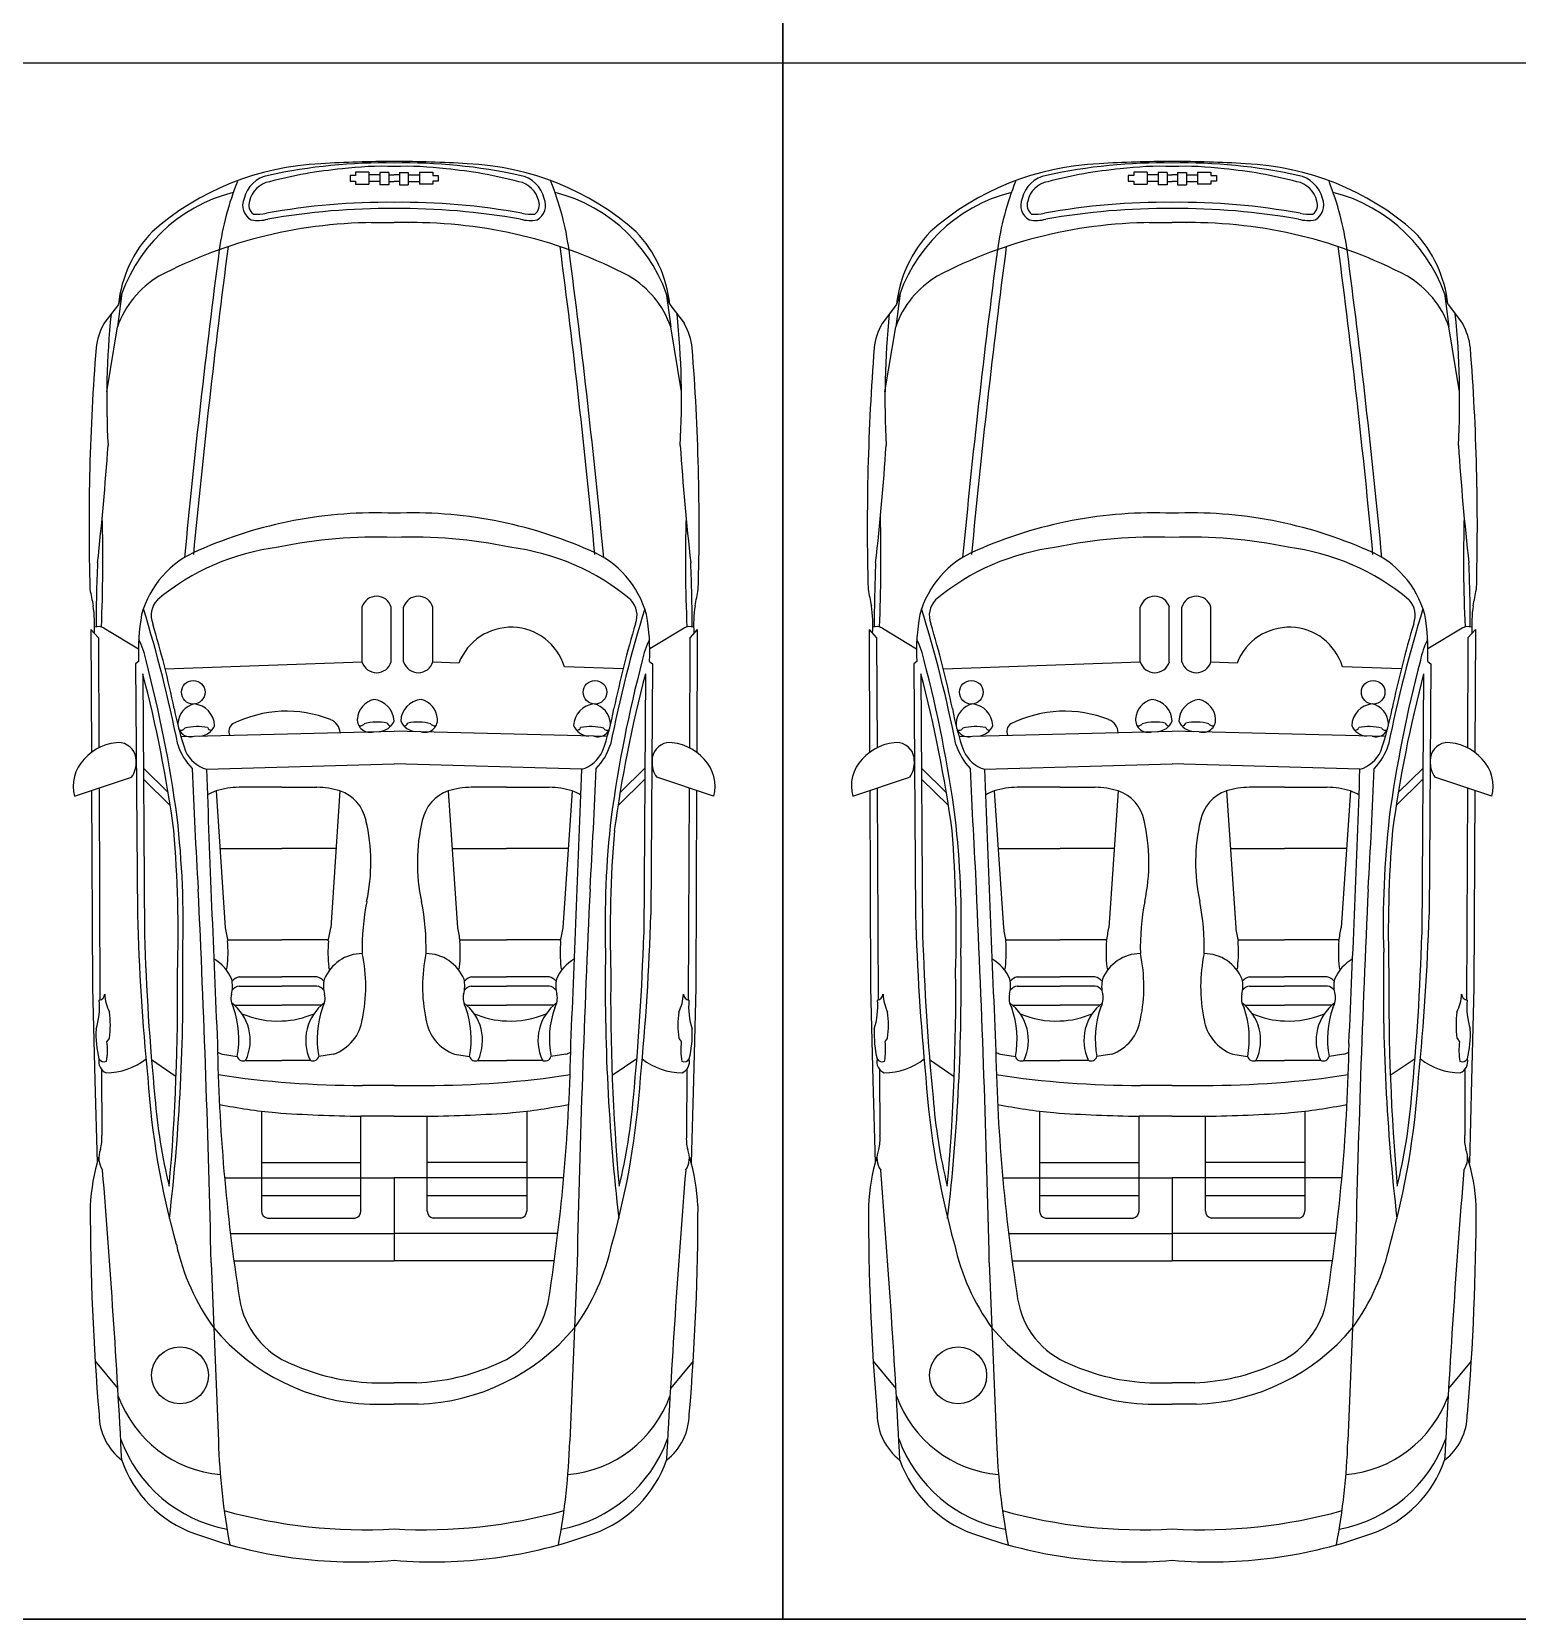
# Model space of a CAD drawing. Header units: inches. Extents: x 484217 to 497210, y -26946 to -21493.
# Drawn here: x 492882.6 to 493066.6, y -22743.9 to -22547.2 of the extents above; entities that cross this region are included whole.
import ezdxf

# ---------------------------------------------------------------- set-up
doc = ezdxf.new("R2010")
doc.units = ezdxf.units.IN
doc.header["$LTSCALE"] = 20
doc.header["$MEASUREMENT"] = 0
doc.layers.add('ceco.net 92', color=9, linetype='Continuous')
doc.layers.add('Parking', color=7, linetype='Continuous')

msp = doc.modelspace()

# ---------------------------------------------------------------- linework, layer by layer
at = {"layer": 'ceco.net 92', "linetype": 'ByBlock', "ltscale": 0.4}
for p, q in [((492921.99, -22565.03), (492921.99, -22565.77)), ((492922.67, -22565.03), (492921.99, -22565.03)), ((492921.99, -22565.77), (492922.67, -22565.77)), ((492924.33, -22564.65), (492922.67, -22564.65)), ((492922.67, -22564.65), (492922.67, -22565.03)), ((492922.67, -22565.77), (492922.67, -22566.11)), ((492922.67, -22566.11), (492924.33, -22566.11)), ((492924.33, -22564.65), (492924.33, -22566.11)), ((492925.7, -22564.98), (492924.33, -22564.98)), ((492925.7, -22565.78), (492924.33, -22565.78)), ((492925.7, -22564.66), (492925.7, -22566.21)), ((492926.81, -22564.66), (492925.7, -22564.66)), ((492926.81, -22566.21), (492925.7, -22566.21)), ((492926.81, -22564.66), (492926.81, -22566.21)), ((492926.81, -22564.98), (492927.45, -22564.98)), ((492926.81, -22565.78), (492927.45, -22565.78)), ((492928.1, -22564.98), (492927.45, -22564.98)), ((492928.1, -22565.78), (492927.45, -22565.78)), ((492928.1, -22564.66), (492928.1, -22566.21)), ((492928.1, -22564.66), (492929.21, -22564.66)), ((492928.1, -22566.21), (492929.21, -22566.21)), ((492929.21, -22564.66), (492929.21, -22566.21)), ((492929.21, -22564.98), (492930.58, -22564.98)), ((492929.21, -22565.78), (492930.58, -22565.78)), ((492930.58, -22564.65), (492930.58, -22566.11)), ((492930.58, -22564.65), (492932.23, -22564.65)), ((492932.23, -22566.11), (492930.58, -22566.11)), ((492932.23, -22564.65), (492932.23, -22565.03)), ((492932.23, -22565.03), (492932.92, -22565.03)), ((492932.23, -22565.77), (492932.23, -22566.11)), ((492932.92, -22565.77), (492932.23, -22565.77)), ((492932.92, -22565.03), (492932.92, -22565.77)), ((493018.36, -22565.03), (493018.36, -22565.77)), ((493019.05, -22565.03), (493018.36, -22565.03)), ((493018.36, -22565.77), (493019.05, -22565.77)), ((493020.7, -22564.65), (493019.05, -22564.65)), ((493019.05, -22564.65), (493019.05, -22565.03)), ((493019.05, -22565.77), (493019.05, -22566.11)), ((493019.05, -22566.11), (493020.7, -22566.11)), ((493020.7, -22564.65), (493020.7, -22566.11)), ((493022.07, -22564.98), (493020.7, -22564.98)), ((493022.07, -22565.78), (493020.7, -22565.78)), ((493022.07, -22564.66), (493022.07, -22566.21)), ((493023.18, -22564.66), (493022.07, -22564.66)), ((493023.18, -22566.21), (493022.07, -22566.21)), ((493023.18, -22564.66), (493023.18, -22566.21)), ((493023.18, -22564.98), (493023.83, -22564.98)), ((493023.18, -22565.78), (493023.83, -22565.78)), ((493024.47, -22564.98), (493023.83, -22564.98)), ((493024.47, -22565.78), (493023.83, -22565.78)), ((493024.47, -22564.66), (493024.47, -22566.21)), ((493024.47, -22564.66), (493025.58, -22564.66)), ((493024.47, -22566.21), (493025.58, -22566.21)), ((493025.58, -22564.66), (493025.58, -22566.21)), ((493025.58, -22564.98), (493026.95, -22564.98)), ((493025.58, -22565.78), (493026.95, -22565.78)), ((493026.95, -22564.65), (493026.95, -22566.11)), ((493026.95, -22564.65), (493028.6, -22564.65)), ((493028.6, -22566.11), (493026.95, -22566.11)), ((493028.6, -22564.65), (493028.6, -22565.03)), ((493028.6, -22565.03), (493029.29, -22565.03)), ((493028.6, -22565.77), (493028.6, -22566.11)), ((493029.29, -22565.77), (493028.6, -22565.77)), ((493029.29, -22565.03), (493029.29, -22565.77)), ((492924.59, -22570.89), (492927.45, -22570.89)), ((492930.31, -22570.89), (492927.45, -22570.89)), ((493020.96, -22570.89), (493023.83, -22570.89)), ((493026.69, -22570.89), (493023.83, -22570.89)), ((492893.74, -22579.64), (492893.2, -22583.79)), ((492961.16, -22579.64), (492961.71, -22583.79)), ((492990.12, -22579.64), (492989.57, -22583.79)), ((493057.54, -22579.64), (493058.08, -22583.79)), ((492893.3, -22581.01), (492891.51, -22583.4)), ((492961.6, -22581.01), (492963.4, -22583.4)), ((492989.68, -22581.01), (492987.88, -22583.4)), ((493057.98, -22581.01), (493059.77, -22583.4)), ((492891.87, -22591.85), (492893.2, -22583.79)), ((492963.04, -22591.85), (492961.71, -22583.79)), ((492988.24, -22591.85), (492989.57, -22583.79)), ((493059.41, -22591.85), (493058.08, -22583.79)), ((492923.48, -22625.29), (492923.48, -22618.51)), ((492927.09, -22625.29), (492927.09, -22618.51)), ((492928.63, -22625.29), (492928.63, -22618.51)), ((492932.24, -22625.29), (492932.24, -22618.51)), ((493019.85, -22625.29), (493019.85, -22618.51)), ((493023.46, -22625.29), (493023.46, -22618.51)), ((493025.01, -22625.29), (493025.01, -22618.51)), ((493028.62, -22625.29), (493028.62, -22618.51)), ((492889.9, -22621.27), (492889.97, -22636.52)), ((492889.9, -22621.27), (492890.82, -22622.32)), ((492891.55, -22621.11), (492895.79, -22623.67)), ((492963.36, -22621.11), (492959.12, -22623.67)), ((492965, -22621.27), (492964.08, -22622.32)), ((492965, -22621.27), (492964.93, -22636.52)), ((492986.28, -22621.27), (492986.34, -22636.52)), ((492986.28, -22621.27), (492987.2, -22622.32)), ((492987.92, -22621.11), (492992.16, -22623.67)), ((493059.73, -22621.11), (493055.49, -22623.67)), ((493061.37, -22621.27), (493060.45, -22622.32)), ((493061.37, -22621.27), (493061.31, -22636.52)), ((492890.82, -22622.32), (492890.88, -22635.95)), ((492964.08, -22622.32), (492964.02, -22635.95)), ((492987.2, -22622.32), (492987.26, -22635.95)), ((493060.45, -22622.32), (493060.39, -22635.95)), ((492895.81, -22625.24), (492895.44, -22625.53)), ((492959.1, -22625.24), (492959.47, -22625.53)), ((492992.18, -22625.24), (492991.81, -22625.53)), ((493055.47, -22625.24), (493055.84, -22625.53)), ((492895.44, -22625.53), (492895.65, -22656.63)), ((492896.32, -22626.77), (492896.53, -22659.09)), ((492899.1, -22626.16), (492923.48, -22625.29)), ((492935.48, -22625.44), (492932.24, -22625.32)), ((492955.81, -22626.16), (492948.54, -22625.9)), ((492958.58, -22626.77), (492958.37, -22659.09)), ((492959.47, -22625.53), (492959.26, -22656.63)), ((492991.81, -22625.53), (492992.02, -22656.63)), ((492992.7, -22626.77), (492992.91, -22659.09)), ((492995.47, -22626.16), (493019.85, -22625.29)), ((493031.85, -22625.44), (493028.61, -22625.32)), ((493052.18, -22626.16), (493044.92, -22625.9)), ((493054.96, -22626.77), (493054.75, -22659.09)), ((493055.84, -22625.53), (493055.63, -22656.63)), ((492901.05, -22634.53), (492927.45, -22633.88)), ((492953.86, -22634.53), (492927.45, -22633.88)), ((492997.42, -22634.53), (493023.83, -22633.88)), ((493050.23, -22634.53), (493023.83, -22633.88)), ((492896.4, -22638.47), (492899.46, -22641.47)), ((492904.2, -22638.59), (492927.45, -22637.92)), ((492950.7, -22638.59), (492927.45, -22637.92)), ((492958.51, -22638.47), (492955.44, -22641.47)), ((492992.77, -22638.47), (492995.84, -22641.47)), ((493000.58, -22638.59), (493023.83, -22637.92)), ((493047.07, -22638.59), (493023.83, -22637.92)), ((493054.88, -22638.47), (493051.82, -22641.47)), ((492887.88, -22641.95), (492894.93, -22639.58)), ((492890.91, -22640.93), (492891.02, -22667.19)), ((492896.41, -22639.82), (492899.72, -22643.09)), ((492913.55, -22640.84), (492908.25, -22640.84)), ((492913.55, -22640.84), (492917.89, -22640.84)), ((492941.35, -22640.84), (492937.02, -22640.84)), ((492941.35, -22640.84), (492946.66, -22640.84)), ((492958.5, -22639.82), (492955.18, -22643.09)), ((492967.02, -22641.95), (492959.98, -22639.58)), ((492964, -22640.93), (492963.88, -22667.19)), ((492984.25, -22641.95), (492991.3, -22639.58)), ((492987.28, -22640.93), (492987.39, -22667.19)), ((492992.78, -22639.82), (492996.1, -22643.09)), ((493009.93, -22640.84), (493004.62, -22640.84)), ((493009.93, -22640.84), (493014.26, -22640.84)), ((493037.73, -22640.84), (493033.39, -22640.84)), ((493037.73, -22640.84), (493043.03, -22640.84)), ((493054.87, -22639.82), (493051.56, -22643.09)), ((493063.4, -22641.95), (493056.35, -22639.58)), ((493060.37, -22640.93), (493060.26, -22667.19)), ((492889.99, -22641.24), (492890.1, -22665.66)), ((492905.4, -22641.28), (492906.54, -22658.25)), ((492920.74, -22641.28), (492919.6, -22658.25)), ((492934.16, -22641.28), (492935.31, -22658.25)), ((492949.51, -22641.28), (492948.36, -22658.25)), ((492964.91, -22641.24), (492964.81, -22665.66)), ((492986.36, -22641.24), (492986.47, -22665.66)), ((493001.77, -22641.28), (493002.91, -22658.25)), ((493017.12, -22641.28), (493015.97, -22658.25)), ((493030.53, -22641.28), (493031.68, -22658.25)), ((493045.88, -22641.28), (493044.74, -22658.25)), ((493061.29, -22641.24), (493061.18, -22665.66)), ((492905.88, -22648.42), (492913.55, -22648.42)), ((492920.26, -22648.42), (492913.55, -22648.42)), ((492934.64, -22648.42), (492941.35, -22648.42)), ((492949.03, -22648.42), (492941.35, -22648.42)), ((493002.25, -22648.42), (493009.93, -22648.42)), ((493016.63, -22648.42), (493009.93, -22648.42)), ((493031.02, -22648.42), (493037.73, -22648.42)), ((493045.4, -22648.42), (493037.73, -22648.42)), ((492906.81, -22659.74), (492913.55, -22659.74)), ((492919.33, -22659.74), (492913.55, -22659.74)), ((492935.58, -22659.74), (492941.35, -22659.74)), ((492948.09, -22659.74), (492941.35, -22659.74)), ((493003.19, -22659.74), (493009.93, -22659.74)), ((493015.7, -22659.74), (493009.93, -22659.74)), ((493031.95, -22659.74), (493037.73, -22659.74)), ((493044.47, -22659.74), (493037.73, -22659.74)), ((492908.26, -22664.3), (492913.55, -22664.3)), ((492917.88, -22664.3), (492913.55, -22664.3)), ((492937.03, -22664.3), (492941.35, -22664.3)), ((492946.64, -22664.3), (492941.35, -22664.3)), ((493004.63, -22664.3), (493009.93, -22664.3)), ((493014.25, -22664.3), (493009.93, -22664.3)), ((493033.4, -22664.3), (493037.73, -22664.3)), ((493043.02, -22664.3), (493037.73, -22664.3)), ((492890.1, -22665.66), (492890.39, -22677.12)), ((492908.25, -22665.47), (492913.55, -22665.47)), ((492917.89, -22665.47), (492913.55, -22665.47)), ((492937.01, -22665.47), (492941.35, -22665.47)), ((492946.66, -22665.47), (492941.35, -22665.47)), ((492964.81, -22665.66), (492964.51, -22677.12)), ((492986.47, -22665.66), (492986.76, -22677.12)), ((493004.62, -22665.47), (493009.93, -22665.47)), ((493014.26, -22665.47), (493009.93, -22665.47)), ((493033.39, -22665.47), (493037.73, -22665.47)), ((493043.03, -22665.47), (493037.73, -22665.47)), ((493061.18, -22665.66), (493060.89, -22677.12)), ((492907.67, -22667.83), (492913.55, -22667.83)), ((492918.47, -22667.83), (492913.55, -22667.83)), ((492936.43, -22667.83), (492941.35, -22667.83)), ((492947.24, -22667.83), (492941.35, -22667.83)), ((493004.04, -22667.83), (493009.93, -22667.83)), ((493014.85, -22667.83), (493009.93, -22667.83)), ((493032.81, -22667.83), (493037.73, -22667.83)), ((493043.61, -22667.83), (493037.73, -22667.83)), ((492906.18, -22673.89), (492908.02, -22674.2)), ((492919.95, -22673.89), (492918.12, -22674.2)), ((492934.95, -22673.89), (492936.79, -22674.2)), ((492948.72, -22673.89), (492946.88, -22674.2)), ((493002.56, -22673.89), (493004.4, -22674.2)), ((493016.33, -22673.89), (493014.49, -22674.2)), ((493031.32, -22673.89), (493033.16, -22674.2)), ((493045.09, -22673.89), (493043.26, -22674.2)), ((492891.19, -22675.76), (492891.24, -22683.96)), ((492897.39, -22674.55), (492900.44, -22676.66)), ((492909.09, -22674.66), (492913.55, -22674.66)), ((492917.05, -22674.66), (492913.55, -22674.66)), ((492937.86, -22674.66), (492941.35, -22674.66)), ((492945.82, -22674.66), (492941.35, -22674.66)), ((492957.52, -22674.46), (492954.46, -22676.55)), ((492963.71, -22675.76), (492963.67, -22683.96)), ((492987.57, -22675.76), (492987.61, -22683.96)), ((492993.77, -22674.55), (492996.82, -22676.66)), ((493005.46, -22674.66), (493009.93, -22674.66)), ((493013.42, -22674.66), (493009.93, -22674.66)), ((493034.23, -22674.66), (493037.73, -22674.66)), ((493042.19, -22674.66), (493037.73, -22674.66)), ((493053.89, -22674.46), (493050.83, -22676.55)), ((493060.08, -22675.76), (493060.04, -22683.96)), ((492890.39, -22677.12), (492890.66, -22687.37)), ((492927.45, -22677.76), (492923.52, -22677.76)), ((492927.45, -22677.76), (492931.39, -22677.76)), ((492964.51, -22677.12), (492964.25, -22687.37)), ((492986.76, -22677.12), (492987.03, -22687.37)), ((493023.83, -22677.76), (493019.89, -22677.76)), ((493023.83, -22677.76), (493027.76, -22677.76)), ((493060.89, -22677.12), (493060.62, -22687.37)), ((492911.02, -22680.95), (492911.02, -22693.34)), ((492923.34, -22693.34), (492923.34, -22681.59)), ((492927.45, -22681.59), (492923.34, -22681.59)), ((492927.45, -22681.59), (492931.56, -22681.59)), ((492931.56, -22693.34), (492931.56, -22681.59)), ((492943.88, -22680.95), (492943.88, -22693.34)), ((493007.39, -22680.95), (493007.39, -22693.34)), ((493019.72, -22693.34), (493019.72, -22681.59)), ((493023.83, -22681.59), (493019.72, -22681.59)), ((493023.83, -22681.59), (493027.94, -22681.59)), ((493027.94, -22693.34), (493027.94, -22681.59)), ((493040.26, -22680.95), (493040.26, -22693.34)), ((492911.02, -22687.33), (492923.34, -22687.33)), ((492943.88, -22687.33), (492931.56, -22687.33)), ((493007.39, -22687.33), (493019.72, -22687.33)), ((493040.26, -22687.33), (493027.94, -22687.33)), ((492906.45, -22689.22), (492927.45, -22689.22)), ((492948.45, -22689.22), (492927.45, -22689.22)), ((492927.45, -22689.22), (492927.45, -22699.48)), ((493002.83, -22689.22), (493023.83, -22689.22)), ((493044.82, -22689.22), (493023.83, -22689.22)), ((493023.83, -22689.22), (493023.83, -22699.48)), ((492923.34, -22691.44), (492911.02, -22691.44)), ((492943.88, -22691.44), (492931.56, -22691.44)), ((493019.72, -22691.44), (493007.39, -22691.44)), ((493040.26, -22691.44), (493027.94, -22691.44)), ((492911.76, -22694.21), (492922.61, -22694.21)), ((492943.15, -22694.21), (492932.3, -22694.21)), ((493008.13, -22694.21), (493018.98, -22694.21)), ((493039.52, -22694.21), (493028.67, -22694.21)), ((492907.18, -22696.11), (492927.45, -22696.11)), ((492947.73, -22696.11), (492927.45, -22696.11)), ((493003.55, -22696.11), (493023.83, -22696.11)), ((493044.1, -22696.11), (493023.83, -22696.11)), ((492904.79, -22699.76), (492905.7, -22721.83)), ((492907.61, -22699.48), (492927.45, -22699.48)), ((492947.3, -22699.48), (492927.45, -22699.48)), ((492950.12, -22699.76), (492949.21, -22721.83)), ((493001.16, -22699.76), (493002.07, -22721.83)), ((493003.98, -22699.48), (493023.83, -22699.48)), ((493043.67, -22699.48), (493023.83, -22699.48)), ((493046.49, -22699.76), (493045.58, -22721.83)), ((492890.42, -22711.94), (492893.23, -22715.32)), ((492964.48, -22711.94), (492961.67, -22715.32)), ((492986.79, -22711.94), (492989.6, -22715.32)), ((493060.86, -22711.94), (493058.05, -22715.32)), ((492924.68, -22714.6), (492927.45, -22714.6)), ((492930.23, -22714.6), (492927.45, -22714.6)), ((493021.05, -22714.6), (493023.83, -22714.6)), ((493026.6, -22714.6), (493023.83, -22714.6)), ((492924.47, -22717.26), (492927.45, -22717.26)), ((492930.44, -22717.26), (492927.45, -22717.26)), ((493020.84, -22717.26), (493023.83, -22717.26)), ((493026.81, -22717.26), (493023.83, -22717.26))]:
    msp.add_line(p, q, dxfattribs=at)
for centre, radius in [((492902.57, -22629.06), 1.46), ((492952.33, -22629.06), 1.46), ((492998.94, -22629.06), 1.46), ((493048.71, -22629.06), 1.46), ((492900.93, -22713.68), 3.53), ((492997.3, -22713.68), 3.53)]:
    msp.add_circle(centre, radius, dxfattribs=at)
for centre, radius, start, end in [((492919.86, -22597.44), 33.88, 92.4796, 131.3533), ((492926.06, -22628.67), 65.18, 88.7766, 102.5631), ((492926.13, -22619.52), 55.53, 95.2882, 104.725), ((492926.85, -22691.4), 128.08, 89.7285, 93.7838), ((492926.09, -22604.06), 40.15, 88.0499, 97.256), ((492928.06, -22691.4), 128.08, 86.2162, 90.2715), ((492928.84, -22628.67), 65.18, 77.4369, 91.2234), ((492928.82, -22604.06), 40.15, 82.744, 91.9501), ((492928.77, -22619.52), 55.53, 75.275, 84.7118), ((492935.05, -22597.44), 33.88, 48.6467, 87.5204), ((493016.23, -22597.44), 33.88, 92.4796, 131.3533), ((493022.43, -22628.67), 65.18, 88.7766, 102.5631), ((493022.51, -22619.52), 55.53, 95.2882, 104.725), ((493023.22, -22691.4), 128.08, 89.7285, 93.7838), ((493022.46, -22604.06), 40.15, 88.0499, 97.256), ((493024.43, -22691.4), 128.08, 86.2162, 90.2715), ((493025.22, -22628.67), 65.18, 77.4369, 91.2234), ((493025.19, -22604.06), 40.15, 82.744, 91.9501), ((493025.15, -22619.52), 55.53, 75.275, 84.7118), ((493031.42, -22597.44), 33.88, 48.6467, 87.5204), ((492942.16, -22579.36), 36.72, 158.3042, 172.0015), ((492912.54, -22568.76), 3.77, 99.9668, 167.0163), ((492912.6, -22568.88), 3.12, 100.7117, 167.7366), ((492942.31, -22568.88), 3.12, 12.2634, 79.2883), ((492942.37, -22568.76), 3.77, 12.9837, 80.0332), ((492912.75, -22579.36), 36.72, 7.9985, 21.6958), ((493038.53, -22579.36), 36.72, 158.3042, 172.0015), ((493008.91, -22568.76), 3.77, 99.9668, 167.0163), ((493008.97, -22568.88), 3.12, 100.7117, 167.7366), ((493038.68, -22568.88), 3.12, 12.2634, 79.2883), ((493038.74, -22568.76), 3.77, 12.9837, 80.0332), ((493009.12, -22579.36), 36.72, 7.9985, 21.6958), ((492912.48, -22586.44), 19.93, 104.3742, 164.1868), ((492910.75, -22568.74), 2.06, 156.3023, 241.261), ((492910.86, -22568.7), 1.4, 159.8902, 233.0209), ((492944.04, -22568.7), 1.4, 306.9791, 20.1098), ((492944.16, -22568.74), 2.06, 298.739, 23.6977), ((492942.43, -22586.44), 19.93, 15.8132, 75.6258), ((493008.85, -22586.44), 19.93, 104.3742, 164.1868), ((493007.12, -22568.74), 2.06, 156.3023, 241.261), ((493007.24, -22568.7), 1.4, 159.8902, 233.0209), ((493040.41, -22568.7), 1.4, 306.9791, 20.1098), ((493040.53, -22568.74), 2.06, 298.739, 23.6977), ((493038.8, -22586.44), 19.93, 15.8132, 75.6258), ((492910.57, -22565.01), 4.84, 263.5513, 282.6293), ((492926.59, -22651.19), 82.82, 89.4, 100.4078), ((492926.78, -22654.79), 85.65, 89.5489, 100.0611), ((492928.32, -22651.19), 82.82, 79.5922, 90.6), ((492928.13, -22654.79), 85.65, 79.9389, 90.4511), ((492944.34, -22565.01), 4.84, 257.3707, 276.4487), ((493006.94, -22565.01), 4.84, 263.5513, 282.6293), ((493022.96, -22651.19), 82.82, 89.4, 100.4078), ((493023.15, -22654.79), 85.65, 89.5489, 100.0611), ((493024.69, -22651.19), 82.82, 79.5922, 90.6), ((493024.5, -22654.79), 85.65, 79.9389, 90.4511), ((493040.71, -22565.01), 4.84, 257.3707, 276.4487), ((492908.69, -22582.68), 15.47, 136.4256, 173.7926), ((492925.16, -22628.42), 57.53, 89.4335, 117.8054), ((492910.62, -22566.19), 4.43, 258.7929, 285.674), ((492929.75, -22628.42), 57.53, 62.1946, 90.5665), ((492944.29, -22566.19), 4.43, 254.326, 281.2071), ((492946.22, -22582.68), 15.47, 6.2074, 43.5744), ((493005.06, -22582.68), 15.47, 136.4256, 173.7926), ((493021.53, -22628.42), 57.53, 89.4335, 117.8054), ((493006.99, -22566.19), 4.43, 258.7929, 285.674), ((493026.12, -22628.42), 57.53, 62.1946, 90.5665), ((493040.66, -22566.19), 4.43, 254.326, 281.2071), ((493042.59, -22582.68), 15.47, 6.2074, 43.5744), ((493956.04, -22711.55), 1058.14, 172.52343, 174.60096), ((491898.87, -22711.55), 1058.14, 5.39904, 7.47657), ((494052.41, -22711.55), 1058.14, 172.52343, 174.60096), ((491995.24, -22711.55), 1058.14, 5.39904, 7.47657), ((493954.94, -22711.93), 1058.14, 172.52343, 174.60096), ((491899.97, -22711.93), 1058.14, 5.39904, 7.47657), ((494051.31, -22711.93), 1058.14, 172.52343, 174.60096), ((491996.34, -22711.93), 1058.14, 5.39904, 7.47657), ((492904.28, -22587.65), 11.74, 120.5083, 160.8185), ((492950.62, -22587.65), 11.74, 19.1815, 59.4917), ((493000.66, -22587.65), 11.74, 120.5083, 160.8185), ((493047, -22587.65), 11.74, 19.1815, 59.4917), ((492897.93, -22587.14), 7.43, 149.7763, 174.3378), ((492994.33, -22592.75), 102.47, 174.0929, 183.208), ((492860.57, -22592.75), 102.47, 356.792, 5.9071), ((492956.97, -22587.14), 7.43, 5.6622, 30.2237), ((492994.3, -22587.14), 7.43, 149.7763, 174.3378), ((493090.71, -22592.75), 102.47, 174.0929, 183.208), ((492956.95, -22592.75), 102.47, 356.792, 5.9071), ((493053.35, -22587.14), 7.43, 5.6622, 30.2237), ((493173.74, -22608.51), 284.07, 175.5391, 181.5729), ((492681.16, -22608.51), 284.07, 358.4271, 4.4609), ((493270.12, -22608.51), 284.07, 175.5391, 181.5729), ((492777.54, -22608.51), 284.07, 358.4271, 4.4609), ((492562.41, -22576.27), 330.36, 353.6138, 356.1446), ((493292.5, -22576.27), 330.36, 183.8554, 186.3862), ((492658.78, -22576.27), 330.36, 353.6138, 356.1446), ((493388.87, -22576.27), 330.36, 183.8554, 186.3862), ((492706.38, -22612.77), 185, 357.4583, 1.6741), ((492925.21, -22661.14), 54.3, 87.6369, 113.9407), ((492929.69, -22661.14), 54.3, 66.0593, 92.3631), ((493148.53, -22612.77), 185, 178.3259, 182.5417), ((492802.75, -22612.77), 185, 357.4583, 1.6741), ((493021.59, -22661.14), 54.3, 87.6369, 113.9407), ((493026.06, -22661.14), 54.3, 66.0593, 92.3631), ((493244.9, -22612.77), 185, 178.3259, 182.5417), ((492916.66, -22639.7), 28.82, 97.0586, 129.984), ((492925.33, -22669.67), 59.83, 87.9716, 101.7858), ((492929.57, -22669.67), 59.83, 78.2142, 92.0284), ((492938.25, -22639.7), 28.82, 50.016, 82.9414), ((493013.03, -22639.7), 28.82, 97.0586, 129.984), ((493021.71, -22669.67), 59.83, 87.9716, 101.7858), ((493025.94, -22669.67), 59.83, 78.2142, 92.0284), ((493034.62, -22639.7), 28.82, 50.016, 82.9414), ((493068.55, -22621.05), 178.01, 177.4141, 179.9724), ((492907.78, -22622.61), 12.02, 112.5113, 164.7357), ((492947.12, -22622.61), 12.02, 15.2643, 67.4887), ((492786.36, -22621.05), 178.01, 0.0276, 2.5859), ((493164.92, -22621.05), 178.01, 177.4141, 179.9724), ((493004.15, -22622.61), 12.02, 112.5113, 164.7357), ((493043.5, -22622.61), 12.02, 15.2643, 67.4887), ((492882.73, -22621.05), 178.01, 0.0276, 2.5859), ((493011.79, -22593.2), 124.18, 190.7237, 191.683), ((492925.28, -22619.06), 1.89, 16.8513, 163.1487), ((492930.44, -22619.06), 1.89, 16.8513, 163.1487), ((492843.11, -22593.2), 124.18, 348.317, 349.2763), ((493108.17, -22593.2), 124.18, 190.7237, 191.683), ((493021.66, -22619.06), 1.89, 16.8513, 163.1487), ((493026.81, -22619.06), 1.89, 16.8513, 163.1487), ((492939.48, -22593.2), 124.18, 348.317, 349.2763), ((492875.04, -22620.71), 15.32, 356.0663, 8.8793), ((492736.66, -22668.13), 167.21, 11.2414, 17.1819), ((492900.15, -22619.54), 2.79, 136.3282, 201.5072), ((493118.25, -22668.13), 167.21, 162.8181, 168.7586), ((492954.75, -22619.54), 2.79, 338.4928, 43.6718), ((492979.86, -22620.71), 15.32, 171.1207, 183.9337), ((492971.42, -22620.71), 15.32, 356.0663, 8.8793), ((492833.03, -22668.13), 167.21, 11.2414, 17.1819), ((492996.52, -22619.54), 2.79, 136.3282, 201.5072), ((493214.62, -22668.13), 167.21, 162.8181, 168.7586), ((493051.13, -22619.54), 2.79, 338.4928, 43.6718), ((493076.23, -22620.71), 15.32, 171.1207, 183.9337), ((492890.83, -22622.46), 1.53, 62.0371, 107.8668), ((492922.36, -22624.07), 26.58, 169.9869, 182.5209), ((492778.84, -22656.22), 123.95, 11.6969, 16.7153), ((492941.93, -22627.93), 6.92, 17.033, 158.902), ((493076.06, -22656.22), 123.95, 163.2847, 168.3031), ((492932.54, -22624.07), 26.58, 357.4791, 10.0131), ((492964.07, -22622.46), 1.53, 72.1332, 117.9629), ((492987.21, -22622.46), 1.53, 62.0371, 107.8668), ((493018.73, -22624.07), 26.58, 169.9869, 182.5209), ((492875.22, -22656.22), 123.95, 11.6969, 16.7153), ((493038.3, -22627.93), 6.92, 17.033, 158.902), ((493172.44, -22656.22), 123.95, 163.2847, 168.3031), ((493028.92, -22624.07), 26.58, 357.4791, 10.0131), ((493060.44, -22622.46), 1.53, 72.1332, 117.9629), ((492887.53, -22626.88), 9.36, 10.8566, 27.5456), ((492967.37, -22626.88), 9.36, 152.4544, 169.1434), ((492983.9, -22626.88), 9.36, 10.8566, 27.5456), ((493063.75, -22626.88), 9.36, 152.4544, 169.1434), ((492738.66, -22666.57), 163.41, 7.7493, 14.6958), ((493116.25, -22666.57), 163.41, 165.3042, 172.2507), ((492835.03, -22666.57), 163.41, 7.7493, 14.6958), ((493212.62, -22666.57), 163.41, 165.3042, 172.2507), ((492738.26, -22668.23), 163.41, 7.7493, 14.6958), ((492925.28, -22624.75), 1.89, 196.8513, 343.1487), ((492930.44, -22624.75), 1.89, 196.8513, 343.1487), ((493116.64, -22668.23), 163.41, 165.3042, 172.2507), ((492834.64, -22668.23), 163.41, 7.7493, 14.6958), ((493021.66, -22624.75), 1.89, 196.8513, 343.1487), ((493026.81, -22624.75), 1.89, 196.8513, 343.1487), ((493213.02, -22668.23), 163.41, 165.3042, 172.2507), ((492935.67, -22624.39), 36.08, 190.696, 199.3746), ((492903.33, -22633.09), 2.66, 103.566, 176.0612), ((492902.42, -22633.3), 2.8, 2.334, 84.3155), ((492925.55, -22632.54), 2.66, 103.566, 176.0612), ((492924.65, -22632.74), 2.8, 2.334, 84.3155), ((492931.07, -22632.74), 2.8, 95.6845, 177.666), ((492930.17, -22632.54), 2.66, 3.9388, 76.434), ((492952.48, -22633.3), 2.8, 95.6845, 177.666), ((492951.58, -22633.09), 2.66, 3.9388, 76.434), ((492919.23, -22624.39), 36.08, 340.6254, 349.304), ((493032.04, -22624.39), 36.08, 190.696, 199.3746), ((492999.7, -22633.09), 2.66, 103.566, 176.0612), ((492998.8, -22633.3), 2.8, 2.334, 84.3155), ((493021.93, -22632.54), 2.66, 103.566, 176.0612), ((493021.02, -22632.74), 2.8, 2.334, 84.3155), ((493027.44, -22632.74), 2.8, 95.6845, 177.666), ((493026.54, -22632.54), 2.66, 3.9388, 76.434), ((493048.85, -22633.3), 2.8, 95.6845, 177.666), ((493047.95, -22633.09), 2.66, 3.9388, 76.434), ((493015.61, -22624.39), 36.08, 340.6254, 349.304), ((492902.23, -22633.02), 1.56, 176.1507, 287.7977), ((492908.06, -22633.89), 1.09, 123.5132, 207.8422), ((492914.12, -22646.32), 14.91, 68.4751, 116.5496), ((492918.95, -22634.15), 1.81, 2.6246, 69.052), ((492924.45, -22632.46), 1.56, 176.1507, 287.7977), ((492923.31, -22632.71), 0.5, 239.575, 329.6698), ((492925.35, -22638.98), 6.23, 78.532, 104.9657), ((492925.48, -22631.79), 2.14, 273.1658, 337.0853), ((492927.01, -22632.78), 0.432, 193.8542, 281.6444), ((492930.24, -22631.79), 2.14, 202.9147, 266.8342), ((492928.72, -22632.78), 0.432, 258.3556, 346.1458), ((492930.38, -22638.98), 6.23, 75.0343, 101.468), ((492931.27, -22632.46), 1.56, 252.2023, 3.8493), ((492932.42, -22632.71), 0.5, 210.3302, 300.425), ((492952.68, -22633.02), 1.56, 252.2023, 3.8493), ((492998.6, -22633.02), 1.56, 176.1507, 287.7977), ((493004.43, -22633.89), 1.09, 123.5132, 207.8422), ((493010.5, -22646.32), 14.91, 68.4751, 116.5496), ((493015.32, -22634.15), 1.81, 2.6246, 69.052), ((493020.83, -22632.46), 1.56, 176.1507, 287.7977), ((493019.68, -22632.71), 0.5, 239.575, 329.6698), ((493021.72, -22638.98), 6.23, 78.532, 104.9657), ((493021.86, -22631.79), 2.14, 273.1658, 337.0853), ((493023.38, -22632.78), 0.432, 193.8542, 281.6444), ((493026.61, -22631.79), 2.14, 202.9147, 266.8342), ((493025.09, -22632.78), 0.432, 258.3556, 346.1458), ((493026.75, -22638.98), 6.23, 75.0343, 101.468), ((493027.64, -22632.46), 1.56, 252.2023, 3.8493), ((493028.79, -22632.71), 0.5, 210.3302, 300.425), ((493049.05, -22633.02), 1.56, 252.2023, 3.8493), ((492901.08, -22633.27), 0.5, 239.575, 329.6698), ((492903.12, -22639.54), 6.23, 78.532, 104.9657), ((492903.26, -22632.35), 2.14, 273.1658, 337.0853), ((492904.78, -22633.33), 0.432, 193.8542, 281.6444), ((492951.65, -22632.35), 2.14, 202.9147, 266.8342), ((492950.13, -22633.33), 0.432, 258.3556, 346.1458), ((492951.79, -22639.54), 6.23, 75.0343, 101.468), ((492953.83, -22633.27), 0.5, 210.3302, 300.425), ((492997.45, -22633.27), 0.5, 239.575, 329.6698), ((492999.49, -22639.54), 6.23, 78.532, 104.9657), ((492999.63, -22632.35), 2.14, 273.1658, 337.0853), ((493001.15, -22633.33), 0.432, 193.8542, 281.6444), ((493048.02, -22632.35), 2.14, 202.9147, 266.8342), ((493046.5, -22633.33), 0.432, 258.3556, 346.1458), ((493048.16, -22639.54), 6.23, 75.0343, 101.468), ((493050.2, -22633.27), 0.5, 210.3302, 300.425), ((492893.61, -22641.41), 6.11, 89.4849, 138.3148), ((492893.26, -22637.52), 2.24, 358.947, 79.5939), ((492907.75, -22633.34), 7.42, 197.1686, 224.1637), ((492905.41, -22634.62), 4.16, 204.8162, 253.1166), ((492949.49, -22634.62), 4.16, 286.8834, 335.1838), ((492947.15, -22633.34), 7.42, 315.8363, 342.8314), ((492961.64, -22637.52), 2.24, 100.4061, 181.053), ((492961.29, -22641.41), 6.11, 41.6852, 90.5151), ((492989.99, -22641.41), 6.11, 89.4849, 138.3148), ((492989.64, -22637.52), 2.24, 358.947, 79.5939), ((493004.13, -22633.34), 7.42, 197.1686, 224.1637), ((493001.78, -22634.62), 4.16, 204.8162, 253.1166), ((493045.87, -22634.62), 4.16, 286.8834, 335.1838), ((493043.53, -22633.34), 7.42, 315.8363, 342.8314), ((493058.01, -22637.52), 2.24, 100.4061, 181.053), ((493057.66, -22641.41), 6.11, 41.6852, 90.5151), ((492892.52, -22640.69), 4.81, 136.1162, 195.2311), ((492892.37, -22637.76), 3.14, 324.5205, 3.7011), ((493894.85, -22595.54), 993.36, 182.47923, 183.34157), ((496708.93, -22502.9), 3807.14, 182.04259, 182.55444), ((489145.98, -22502.9), 3807.14, 357.44556, 357.95741), ((491960.05, -22595.54), 993.36, 356.65843, 357.52077), ((492962.53, -22637.76), 3.14, 176.2989, 215.4795), ((492962.39, -22640.69), 4.81, 344.7689, 43.8838), ((492988.89, -22640.69), 4.81, 136.1162, 195.2311), ((492988.75, -22637.76), 3.14, 324.5205, 3.7011), ((493991.23, -22595.54), 993.36, 182.47923, 183.34157), ((496805.3, -22502.9), 3807.14, 182.04259, 182.55444), ((489242.35, -22502.9), 3807.14, 357.44556, 357.95741), ((492056.42, -22595.54), 993.36, 356.65843, 357.52077), ((493058.91, -22637.76), 3.14, 176.2989, 215.4795), ((493058.76, -22640.69), 4.81, 344.7689, 43.8838), ((492908.47, -22651.73), 10.9, 91.1376, 106.3676), ((492917.67, -22651.73), 10.9, 73.6324, 88.8624), ((492937.23, -22651.73), 10.9, 91.1376, 106.3676), ((492946.44, -22651.73), 10.9, 73.6324, 88.8624), ((493004.84, -22651.73), 10.9, 91.1376, 106.3676), ((493014.05, -22651.73), 10.9, 73.6324, 88.8624), ((493033.61, -22651.73), 10.9, 91.1376, 106.3676), ((493042.81, -22651.73), 10.9, 73.6324, 88.8624), ((492907.03, -22645.97), 4.97, 109.219, 123.0743), ((492919.11, -22645.97), 4.97, 11.9043, 70.781), ((492935.8, -22645.97), 4.97, 109.219, 168.0957), ((492947.88, -22645.97), 4.97, 56.9257, 70.781), ((493003.4, -22645.97), 4.97, 109.219, 123.0743), ((493015.48, -22645.97), 4.97, 11.9043, 70.781), ((493032.17, -22645.97), 4.97, 109.219, 168.0957), ((493044.25, -22645.97), 4.97, 56.9257, 70.781), ((492787.76, -22657.65), 113.57, 358.1682, 6.6272), ((493067.15, -22657.65), 113.57, 173.3728, 181.8318), ((492884.13, -22657.65), 113.57, 358.1682, 6.6272), ((493163.52, -22657.65), 113.57, 173.3728, 181.8318), ((492744.19, -22658.95), 156.51, 358.2465, 4.6738), ((492901.78, -22650.15), 22.79, 347.734, 13.2048), ((492953.12, -22650.15), 22.79, 166.7952, 192.266), ((493110.72, -22658.95), 156.51, 175.3262, 181.7535), ((492840.56, -22658.95), 156.51, 358.2465, 4.6738), ((492998.15, -22650.15), 22.79, 347.734, 13.2048), ((493049.5, -22650.15), 22.79, 166.7952, 192.266), ((493207.09, -22658.95), 156.51, 175.3262, 181.7535), ((490970.96, -22743.48), 1934.33, 1.2954, 2.66804), ((494883.95, -22743.48), 1934.33, 177.33196, 178.7046), ((491067.33, -22743.48), 1934.33, 1.2954, 2.66804), ((494980.32, -22743.48), 1934.33, 177.33196, 178.7046), ((493186.07, -22648.22), 290.54, 181.6581, 185.6442), ((492952.78, -22660.67), 29.28, 168.8086, 181.4888), ((492902.13, -22660.67), 29.28, 358.5112, 11.1914), ((492668.83, -22648.22), 290.54, 354.3558, 358.3419), ((493282.44, -22648.22), 290.54, 181.6581, 185.6442), ((493049.15, -22660.67), 29.28, 168.8086, 181.4888), ((492998.5, -22660.67), 29.28, 358.5112, 11.1914), ((492765.21, -22648.22), 290.54, 354.3558, 358.3419), ((492949.97, -22651.13), 44.01, 189.3191, 191.4599), ((492876.17, -22651.13), 44.01, 348.5401, 350.6809), ((492978.74, -22651.13), 44.01, 189.3191, 191.4599), ((492904.94, -22651.13), 44.01, 348.5401, 350.6809), ((493046.34, -22651.13), 44.01, 189.3191, 191.4599), ((492972.54, -22651.13), 44.01, 348.5401, 350.6809), ((493075.11, -22651.13), 44.01, 189.3191, 191.4599), ((493001.31, -22651.13), 44.01, 348.5401, 350.6809), ((493186.96, -22650.69), 290.54, 181.6581, 185.6442), ((492886.65, -22661.23), 20.23, 354.6132, 3.8473), ((492939.49, -22661.23), 20.23, 176.1527, 185.3868), ((492915.42, -22661.23), 20.23, 354.6132, 3.8473), ((492968.25, -22661.23), 20.23, 176.1527, 185.3868), ((492667.95, -22650.69), 290.54, 354.3558, 358.3419), ((493283.33, -22650.69), 290.54, 181.6581, 185.6442), ((492983.03, -22661.23), 20.23, 354.6132, 3.8473), ((493035.86, -22661.23), 20.23, 176.1527, 185.3868), ((493011.79, -22661.23), 20.23, 354.6132, 3.8473), ((493064.63, -22661.23), 20.23, 176.1527, 185.3868), ((492764.32, -22650.69), 290.54, 354.3558, 358.3419), ((492650.97, -22665.36), 250.33, 353.3724, 0.934), ((492902.59, -22666.57), 5.14, 22.3975, 60.6151), ((492923.55, -22666.57), 5.14, 90.4832, 157.6025), ((492904.21, -22665.52), 19.73, 348.2379, 11.9629), ((492950.7, -22665.52), 19.73, 168.0371, 191.7621), ((492931.36, -22666.57), 5.14, 22.3975, 89.5168), ((492952.31, -22666.57), 5.14, 119.3849, 157.6025), ((493203.93, -22665.36), 250.33, 179.066, 186.6276), ((492747.35, -22665.36), 250.33, 353.3724, 0.934), ((492998.96, -22666.57), 5.14, 22.3975, 60.6151), ((493019.92, -22666.57), 5.14, 90.4832, 157.6025), ((493000.58, -22665.52), 19.73, 348.2379, 11.9629), ((493047.07, -22665.52), 19.73, 168.0371, 191.7621), ((493027.73, -22666.57), 5.14, 22.3975, 89.5168), ((493048.69, -22666.57), 5.14, 119.3849, 157.6025), ((493300.3, -22665.36), 250.33, 179.066, 186.6276), ((492628.41, -22666.4), 272.23, 354.9734, 0.5611), ((492906.24, -22663.08), 0.553, 319.6076, 354.8527), ((492908.65, -22665.87), 1.62, 104.0887, 141.4563), ((492917.48, -22665.87), 1.62, 38.5437, 75.9113), ((492919.89, -22663.08), 0.553, 185.1473, 220.3924), ((492935.01, -22663.08), 0.553, 319.6076, 354.8527), ((492937.42, -22665.87), 1.62, 104.0887, 141.4563), ((492946.25, -22665.87), 1.62, 38.5437, 75.9113), ((492948.66, -22663.08), 0.553, 185.1473, 220.3924), ((493226.5, -22666.4), 272.23, 179.4389, 185.0266), ((492724.78, -22666.4), 272.23, 354.9734, 0.5611), ((493002.62, -22663.08), 0.553, 319.6076, 354.8527), ((493005.03, -22665.87), 1.62, 104.0887, 141.4563), ((493013.86, -22665.87), 1.62, 38.5437, 75.9113), ((493016.27, -22663.08), 0.553, 185.1473, 220.3924), ((493031.38, -22663.08), 0.553, 319.6076, 354.8527), ((493033.79, -22665.87), 1.62, 104.0887, 141.4563), ((493042.62, -22665.87), 1.62, 38.5437, 75.9113), ((493045.03, -22663.08), 0.553, 185.1473, 220.3924), ((493322.87, -22666.4), 272.23, 179.4389, 185.0266), ((492890.76, -22666.36), 0.871, 281.3717, 354.4621), ((492897.03, -22666.26), 5.41, 182.0162, 206.6401), ((492909.52, -22666.97), 2.28, 167.3205, 211.2352), ((492903.45, -22665.44), 3.98, 345.012, 11.9446), ((492908.42, -22666.72), 1.26, 97.9059, 144.3308), ((492917.72, -22666.72), 1.26, 35.6692, 82.0941), ((492916.62, -22666.97), 2.28, 328.7648, 12.6795), ((492922.68, -22665.44), 3.98, 168.0554, 194.988), ((492938.28, -22666.97), 2.28, 167.3205, 211.2352), ((492932.22, -22665.44), 3.98, 345.012, 11.9446), ((492937.19, -22666.72), 1.26, 97.9059, 144.3308), ((492946.48, -22666.72), 1.26, 35.6692, 82.0941), ((492945.39, -22666.97), 2.28, 328.7648, 12.6795), ((492951.45, -22665.44), 3.98, 168.0554, 194.988), ((492957.87, -22666.26), 5.41, 333.3599, 357.9838), ((492964.14, -22666.36), 0.871, 185.5379, 258.6283), ((492987.13, -22666.36), 0.871, 281.3717, 354.4621), ((492993.41, -22666.26), 5.41, 182.0162, 206.6401), ((493005.89, -22666.97), 2.28, 167.3205, 211.2352), ((492999.83, -22665.44), 3.98, 345.012, 11.9446), ((493004.79, -22666.72), 1.26, 97.9059, 144.3308), ((493014.09, -22666.72), 1.26, 35.6692, 82.0941), ((493012.99, -22666.97), 2.28, 328.7648, 12.6795), ((493019.06, -22665.44), 3.98, 168.0554, 194.988), ((493034.66, -22666.97), 2.28, 167.3205, 211.2352), ((493028.59, -22665.44), 3.98, 345.012, 11.9446), ((493033.56, -22666.72), 1.26, 97.9059, 144.3308), ((493042.86, -22666.72), 1.26, 35.6692, 82.0941), ((493041.76, -22666.97), 2.28, 328.7648, 12.6795), ((493047.82, -22665.44), 3.98, 168.0554, 194.988), ((493054.24, -22666.26), 5.41, 333.3599, 357.9838), ((493060.52, -22666.36), 0.871, 185.5379, 258.6283), ((492882.12, -22668.05), 8.85, 341.9331, 5.3947), ((492903.79, -22672.19), 5.84, 335.0712, 52.9273), ((492896.44, -22672.02), 11.79, 349.337, 19.1988), ((492922.34, -22672.19), 5.84, 127.0727, 204.9288), ((492929.7, -22672.02), 11.79, 160.8012, 190.663), ((492932.56, -22672.19), 5.84, 335.0712, 52.9273), ((492925.21, -22672.02), 11.79, 349.337, 19.1988), ((492951.11, -22672.19), 5.84, 127.0727, 204.9288), ((492958.47, -22672.02), 11.79, 160.8012, 190.663), ((492972.78, -22668.05), 8.85, 174.6053, 198.0669), ((492978.5, -22668.05), 8.85, 341.9331, 5.3947), ((493000.17, -22672.19), 5.84, 335.0712, 52.9273), ((492992.81, -22672.02), 11.79, 349.337, 19.1988), ((493018.72, -22672.19), 5.84, 127.0727, 204.9288), ((493026.07, -22672.02), 11.79, 160.8012, 190.663), ((493028.93, -22672.19), 5.84, 335.0712, 52.9273), ((493021.58, -22672.02), 11.79, 349.337, 19.1988), ((493047.48, -22672.19), 5.84, 127.0727, 204.9288), ((493054.84, -22672.02), 11.79, 160.8012, 190.663), ((493069.15, -22668.05), 8.85, 174.6053, 198.0669), ((492880.74, -22670.27), 11.57, 351.9142, 7.8999), ((492912.96, -22658.85), 10.94, 246.5377, 273.0986), ((492913.18, -22658.85), 10.94, 271.9607, 293.4623), ((492918.21, -22668.83), 5.35, 289.0023, 352.384), ((492936.69, -22668.83), 5.35, 187.616, 250.9977), ((492941.73, -22658.85), 10.94, 246.5377, 268.0393), ((492941.94, -22658.85), 10.94, 266.9014, 293.4623), ((492974.17, -22670.27), 11.57, 172.1001, 188.0858), ((492977.11, -22670.27), 11.57, 351.9142, 7.8999), ((493009.33, -22658.85), 10.94, 246.5377, 273.0986), ((493009.55, -22658.85), 10.94, 271.9607, 293.4623), ((493014.58, -22668.83), 5.35, 289.0023, 352.384), ((493033.07, -22668.83), 5.35, 187.616, 250.9977), ((493038.1, -22658.85), 10.94, 246.5377, 268.0393), ((493038.32, -22658.85), 10.94, 266.9014, 293.4623), ((493070.54, -22670.27), 11.57, 172.1001, 188.0858), ((492903.89, -22671.33), 13.37, 177.6843, 193.6152), ((492884.06, -22673.36), 7.89, 349.5516, 7.4148), ((492893.1, -22672.86), 1.32, 133.1546, 156.5923), ((492961.81, -22672.86), 1.32, 23.4077, 46.8454), ((492970.84, -22673.36), 7.89, 172.5852, 190.4484), ((492951.01, -22671.33), 13.37, 346.3848, 2.3157), ((493000.27, -22671.33), 13.37, 177.6843, 193.6152), ((492980.44, -22673.36), 7.89, 349.5516, 7.4148), ((492989.47, -22672.86), 1.32, 133.1546, 156.5923), ((493058.18, -22672.86), 1.32, 23.4077, 46.8454), ((493067.22, -22673.36), 7.89, 172.5852, 190.4484), ((493047.38, -22671.33), 13.37, 346.3848, 2.3157), ((493134.64, -22668.71), 229.11, 180.9666, 188.9081), ((492907.93, -22668.83), 5.35, 244.0948, 250.9977), ((492908.74, -22673.99), 0.748, 196.333, 297.6818), ((492917.4, -22673.99), 0.748, 242.3182, 343.667), ((492937.51, -22673.99), 0.748, 196.333, 297.6818), ((492946.16, -22673.99), 0.748, 242.3182, 343.667), ((492720.26, -22668.71), 229.11, 351.0919, 359.0334), ((492946.98, -22668.83), 5.35, 289.0023, 295.9052), ((493231.02, -22668.71), 229.11, 180.9666, 188.9081), ((493004.3, -22668.83), 5.35, 244.0948, 250.9977), ((493005.11, -22673.99), 0.748, 196.333, 297.6818), ((493013.77, -22673.99), 0.748, 242.3182, 343.667), ((493033.88, -22673.99), 0.748, 196.333, 297.6818), ((493042.54, -22673.99), 0.748, 242.3182, 343.667), ((492816.64, -22668.71), 229.11, 351.0919, 359.0334), ((493043.35, -22668.83), 5.35, 289.0023, 295.9052), ((492892.34, -22674.82), 1.48, 166.5921, 248.2713), ((492891.52, -22674.14), 0.708, 208.3927, 294.7941), ((492891.76, -22668.13), 8.07, 270.2668, 307.9562), ((492963.15, -22668.13), 8.07, 232.0438, 269.7332), ((492963.38, -22674.14), 0.708, 245.2059, 331.6073), ((492962.56, -22674.82), 1.48, 291.7287, 13.4079), ((492988.71, -22674.82), 1.48, 166.5921, 248.2713), ((492987.9, -22674.14), 0.708, 208.3927, 294.7941), ((492988.13, -22668.13), 8.07, 270.2668, 307.9562), ((493059.52, -22668.13), 8.07, 232.0438, 269.7332), ((493059.75, -22674.14), 0.708, 245.2059, 331.6073), ((493058.94, -22674.82), 1.48, 291.7287, 13.4079), ((492997.89, -22670.12), 101.18, 183.7829, 195.6695), ((492923.04, -22563.39), 114.37, 261.2606, 270.2395), ((492931.86, -22563.39), 114.37, 269.7605, 278.7394), ((492857.01, -22670.12), 101.18, 344.3305, 356.2171), ((493094.27, -22670.12), 101.18, 183.7829, 195.6695), ((493019.41, -22563.39), 114.37, 261.2606, 270.2395), ((493028.24, -22563.39), 114.37, 269.7605, 278.7394), ((492953.38, -22670.12), 101.18, 344.3305, 356.2171), ((492966.6, -22673.83), 68.99, 184.5132, 193.7694), ((492919.24, -22613.43), 68.02, 258.6191, 264.5406), ((492935.66, -22613.43), 68.02, 275.4594, 281.3809), ((492888.31, -22673.83), 68.99, 346.2306, 355.4868), ((493062.97, -22673.83), 68.99, 184.5132, 193.7694), ((493015.61, -22613.43), 68.02, 258.6191, 264.5406), ((493032.04, -22613.43), 68.02, 275.4594, 281.3809), ((492984.68, -22673.83), 68.99, 346.2306, 355.4868), ((492925.59, -22503.03), 178.57, 265.8827, 269.2786), ((492929.32, -22503.03), 178.57, 270.7214, 274.1173), ((493021.96, -22503.03), 178.57, 265.8827, 269.2786), ((493025.69, -22503.03), 178.57, 270.7214, 274.1173), ((492886.2, -22684.4), 5.06, 345.1221, 4.9469), ((492968.7, -22684.4), 5.06, 175.0531, 194.8779), ((492982.58, -22684.4), 5.06, 345.1221, 4.9469), ((493065.08, -22684.4), 5.06, 175.0531, 194.8779), ((492893.58, -22686.75), 2.7, 157.1536, 214.0373), ((492961.32, -22686.75), 2.7, 325.9627, 22.8464), ((492989.95, -22686.75), 2.7, 157.1536, 214.0373), ((493057.7, -22686.75), 2.7, 325.9627, 22.8464), ((492913.71, -22693.73), 23.91, 162.7044, 177.5117), ((492941.19, -22693.73), 23.91, 2.4883, 17.2956), ((493010.08, -22693.73), 23.91, 162.7044, 177.5117), ((493037.57, -22693.73), 23.91, 2.4883, 17.2956), ((491675.53, -22786.8), 1219.8, 2.94215, 4.63357), ((494179.38, -22786.8), 1219.8, 175.36643, 177.05785), ((491771.9, -22786.8), 1219.8, 2.94215, 4.63357), ((494275.75, -22786.8), 1219.8, 175.36643, 177.05785), ((493195.32, -22692.8), 305.5, 179.9784, 184.8235), ((492911.92, -22693.33), 0.901, 180.7327, 259.4708), ((492922.44, -22693.33), 0.901, 280.5292, 359.2673), ((492932.46, -22693.33), 0.901, 180.7327, 259.4708), ((492942.98, -22693.33), 0.901, 280.5292, 359.2673), ((492659.59, -22692.8), 305.5, 355.1765, 0.0216), ((493291.69, -22692.8), 305.5, 179.9784, 184.8235), ((493008.29, -22693.33), 0.901, 180.7327, 259.4708), ((493018.81, -22693.33), 0.901, 280.5292, 359.2673), ((493028.84, -22693.33), 0.901, 180.7327, 259.4708), ((493039.36, -22693.33), 0.901, 280.5292, 359.2673), ((492755.96, -22692.8), 305.5, 355.1765, 0.0216), ((492927.37, -22691.59), 27.52, 192.2932, 216.0657), ((492927.54, -22691.59), 27.52, 323.9343, 347.7068), ((493023.74, -22691.59), 27.52, 192.2932, 216.0657), ((493023.91, -22691.59), 27.52, 323.9343, 347.7068), ((492918.69, -22702.52), 10.53, 189.103, 248.2899), ((492936.21, -22702.52), 10.53, 291.7101, 350.897), ((493015.07, -22702.52), 10.53, 189.103, 248.2899), ((493032.58, -22702.52), 10.53, 291.7101, 350.897), ((492925.4, -22690.84), 26.44, 219.8857, 267.9657), ((492929.5, -22690.84), 26.44, 272.0343, 320.1143), ((493021.78, -22690.84), 26.44, 219.8857, 267.9657), ((493025.87, -22690.84), 26.44, 272.0343, 320.1143), ((492925.66, -22687.97), 26.64, 245.9563, 267.9016), ((492929.25, -22687.97), 26.64, 272.0984, 294.0437), ((493022.03, -22687.97), 26.64, 245.9563, 267.9016), ((493025.62, -22687.97), 26.64, 272.0984, 294.0437), ((492907.28, -22711.15), 14.89, 200.0401, 264.8145), ((492947.63, -22711.15), 14.89, 275.1855, 339.9599), ((493003.65, -22711.15), 14.89, 200.0401, 264.8145), ((493044, -22711.15), 14.89, 275.1855, 339.9599), ((492898.14, -22718.46), 7.23, 180.2588, 232.3561), ((492956.77, -22718.46), 7.23, 307.6439, 359.7412), ((492994.51, -22718.46), 7.23, 180.2588, 232.3561), ((493053.14, -22718.46), 7.23, 307.6439, 359.7412), ((492909.99, -22715.58), 17.46, 199.9436, 259.3433), ((492944.91, -22715.58), 17.46, 280.6567, 340.0564), ((493006.37, -22715.58), 17.46, 199.9436, 259.3433), ((493041.28, -22715.58), 17.46, 280.6567, 340.0564), ((492988.63, -22719.21), 82.98, 181.8129, 190.7507), ((492866.27, -22719.21), 82.98, 349.2493, 358.1871), ((493085.01, -22719.21), 82.98, 181.8129, 190.7507), ((492962.64, -22719.21), 82.98, 349.2493, 358.1871), ((492907.71, -22719.33), 14.81, 199.1451, 250.3076), ((492947.2, -22719.33), 14.81, 289.6924, 340.8549), ((493004.08, -22719.33), 14.81, 199.1451, 250.3076), ((493043.57, -22719.33), 14.81, 289.6924, 340.8549), ((492923.74, -22668.54), 64.27, 254.3613, 273.3117), ((492931.17, -22668.54), 64.27, 266.6883, 285.6387), ((493020.11, -22668.54), 64.27, 254.3613, 273.3117), ((493027.54, -22668.54), 64.27, 266.6883, 285.6387), ((492922.57, -22679.06), 57.73, 249.8823, 274.8473), ((492932.33, -22679.06), 57.73, 265.1527, 290.1177), ((493018.95, -22679.06), 57.73, 249.8823, 274.8473), ((493028.7, -22679.06), 57.73, 265.1527, 290.1177)]:
    msp.add_arc(centre, radius, start, end, dxfattribs=at)
at = {"layer": 'Parking'}
for p, q in [((492975.61, -22358.3), (492975.61, -22551.1)), ((492975.61, -22358.3), (492975.61, -22551.1)), ((492975.61, -22551.1), (492975.61, -22358.3)), ((492975.61, -22358.3), (492975.61, -22551.1)), ((492975.61, -22358.3), (492975.61, -22551.1)), ((492975.61, -22358.3), (492975.61, -22551.1)), ((492975.61, -22551.1), (492975.61, -22358.3)), ((492975.61, -22358.3), (492975.61, -22551.1)), ((492975.61, -22358.3), (492975.61, -22551.1)), ((492875.31, -22551.1), (492975.61, -22551.1)), ((492875.31, -22551.1), (492975.61, -22551.1)), ((492875.31, -22551.1), (492975.61, -22551.1)), ((492975.61, -22551.1), (493075.91, -22551.1)), ((492975.61, -22743.9), (492975.61, -22551.1)), ((492975.61, -22743.9), (492975.61, -22551.1)), ((492975.61, -22551.1), (492975.61, -22743.9)), ((492975.61, -22743.9), (492975.61, -22551.1)), ((492975.61, -22551.1), (493075.91, -22551.1)), ((492975.61, -22551.1), (493075.91, -22551.1)), ((492975.61, -22551.1), (493075.91, -22551.1)), ((492975.61, -22743.9), (492975.61, -22551.1)), ((492975.61, -22743.9), (492975.61, -22551.1)), ((492975.61, -22551.1), (492975.61, -22743.9)), ((492975.61, -22743.9), (492975.61, -22551.1)), ((492975.61, -22743.9), (492975.61, -22551.1)), ((492975.61, -22743.9), (492975.61, -22551.1)), ((492975.61, -22551.1), (492975.61, -22743.9)), ((492975.61, -22743.9), (492975.61, -22551.1)), ((492975.61, -22743.9), (492975.61, -22551.1)), ((492975.61, -22743.9), (492875.31, -22743.9)), ((492875.31, -22743.9), (492975.61, -22743.9)), ((492975.61, -22743.9), (492875.31, -22743.9)), ((492875.31, -22743.9), (492975.61, -22743.9)), ((492975.61, -22743.9), (492875.31, -22743.9)), ((492875.31, -22743.9), (492975.61, -22743.9)), ((493075.91, -22743.9), (492975.61, -22743.9)), ((492975.61, -22743.9), (493075.91, -22743.9)), ((493075.91, -22743.9), (492975.61, -22743.9)), ((492975.61, -22743.9), (493075.91, -22743.9)), ((493075.91, -22743.9), (492975.61, -22743.9)), ((492975.61, -22743.9), (493075.91, -22743.9)), ((493075.91, -22743.9), (492975.61, -22743.9)), ((492975.61, -22743.9), (493075.91, -22743.9))]:
    msp.add_line(p, q, dxfattribs=at)

doc.saveas('drawing.dxf')
